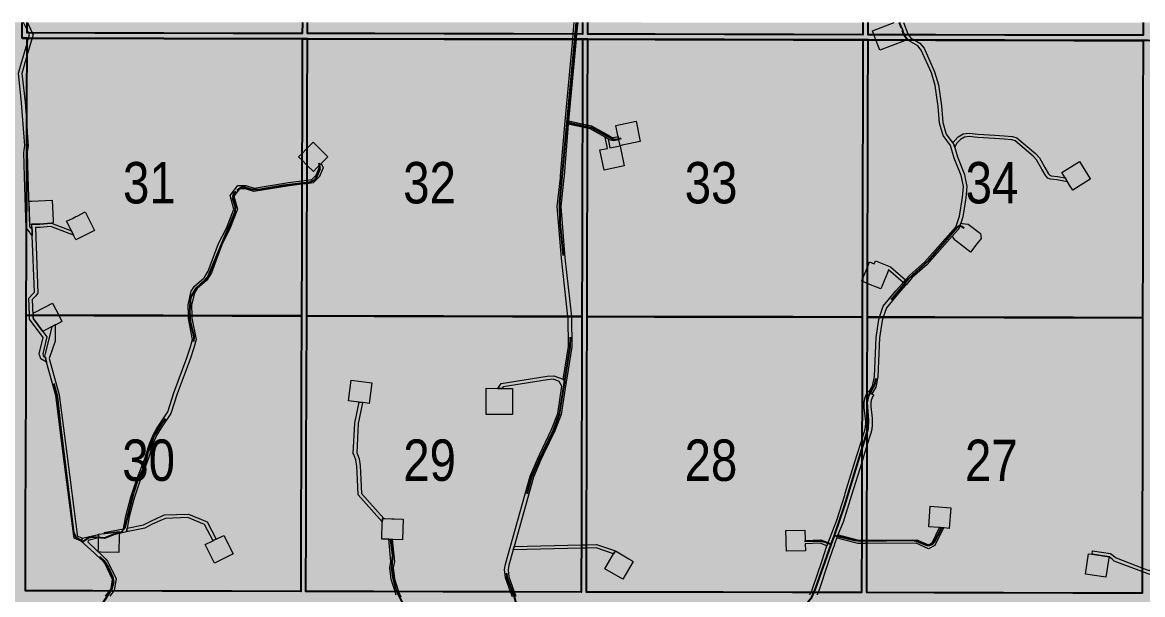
# Model space of a CAD drawing. Extents: x 351064 to 358960, y 6048061 to 6054858.
# Drawn here: x 352436 to 352652.5, y 6050973 to 6051083.7 of the extents above; entities that cross this region are included whole.
import ezdxf
from ezdxf.enums import TextEntityAlignment as Align

# ---------------------------------------------------------------- set-up
doc = ezdxf.new("R2010")
doc.units = 0
doc.header["$LTSCALE"] = 5
doc.linetypes.add('DASHED2', pattern=[9.525, 6.35, -3.175])
doc.layers.add('AS-ROUTEMAP', color=35, linetype='Continuous', lineweight=0)
doc.layers.add('RoadSeg', color=57, linetype='DASHED2')
doc.layers.add('Townships', color=57, linetype='Continuous')
doc.layers.add('ROUTE-MAP-BACKGROUND-H', color=7, linetype='Continuous', true_color=0xf0ebff)
doc.layers.add('Sections', color=7, linetype='Continuous', true_color=0xa75418)
doc.styles.add('120', font='ARIALN.TTF', dxfattribs={"height": 13})

msp = doc.modelspace()

# ---------------------------------------------------------------- hatches: boundary and pattern name
at = {"layer": 'ROUTE-MAP-BACKGROUND-H'}
h = msp.add_hatch(color=256, dxfattribs=at)
h.dxf.hatch_style = 1
h.paths.add_polyline_path([(352109.337, 6051083.716), (353736.796, 6051083.637), (353740.383, 6050432.833), (352105.91, 6050432.833)])

# ---------------------------------------------------------------- linework, layer by layer
at = {"layer": 'AS-ROUTEMAP', "flags": 128}
for points in [[(352437.848, 6051043.603), (352437.892, 6051042.475), (352437.506, 6051042.962), (352437.336, 6051043.175), (352436.757, 6051043.905), (352436.726, 6051043.945), (352436.408, 6051053.893), (352436.259, 6051058.556), (352436.316, 6051058.943), (352436.399, 6051059.5), (352436.456, 6051059.882), (352436.271, 6051062.342), (352435.831, 6051068.187), (352435.831, 6051068.215), (352435.202, 6051073.915), (352435.857, 6051076.166), (352436.874, 6051079.664), (352437.175, 6051080.702), (352437.346, 6051081.288), (352437.148, 6051081.707), (352436.882, 6051082.271), (352436.208, 6051083.7)], [(352436.945, 6051083.7), (352437.557, 6051082.401), (352437.885, 6051081.706), (352438.054, 6051081.347), (352437.866, 6051080.7), (352436.866, 6051077.252), (352435.879, 6051073.854), (352436.492, 6051068.276), (352436.822, 6051063.895), (352436.935, 6051062.392), (352437.126, 6051059.857), (352436.994, 6051059.069), (352436.902, 6051058.521), (352437.058, 6051053.891), (352437.385, 6051044.186), (352437.462, 6051044.09), (352437.848, 6051043.603)], [(352541.222, 6051014.875), (352541.029, 6051013.782), (352540.51, 6051014.678), (352540.568, 6051015.004), (352541.556, 6051021.013), (352541.465, 6051026.663), (352541.444, 6051026.851), (352540.176, 6051038.099), (352539.374, 6051048.097), (352539.979, 6051053.665), (352540.026, 6051054.097), (352540.893, 6051064.578), (352542.358, 6051080.472), (352542.456, 6051081.477), (352542.671, 6051083.695)], [(352543.325, 6051083.695), (352543.12, 6051081.476), (352543.028, 6051080.47), (352541.572, 6051064.684), (352541.556, 6051064.517), (352541.515, 6051064.015), (352540.69, 6051054.031), (352540.65, 6051053.664), (352540.043, 6051048.088), (352540.839, 6051038.163), (352542.115, 6051026.85), (352542.131, 6051026.706), (352542.223, 6051020.964), (352541.222, 6051014.875)], [(352600.929, 6051013.132), (352600.194, 6051011.88), (352600.008, 6051012.008), (352599.643, 6051012.257), (352600.3, 6051013.377), (352600.704, 6051015.236), (352601.025, 6051022.757), (352601.518, 6051026.229), (352601.683, 6051026.721), (352602.399, 6051028.853), (352604.857, 6051031.767), (352606.136, 6051033.234), (352606.273, 6051033.39), (352606.355, 6051033.485), (352606.711, 6051033.892), (352607.541, 6051034.843), (352610.437, 6051037.37), (352616.44, 6051044.176), (352616.472, 6051044.269), (352616.817, 6051045.294), (352617.141, 6051046.259), (352617.72, 6051049.843), (352617.89, 6051051.95), (352617.559, 6051053.497), (352617.432, 6051054.09), (352616.098, 6051057.476), (352615.409, 6051059.872), (352613.965, 6051061.812), (352613.249, 6051064.252), (352613.015, 6051067.472), (352612.425, 6051071.493), (352611.696, 6051073.947), (352609.738, 6051078.374), (352609.062, 6051079.161), (352607.295, 6051080.185), (352607.186, 6051080.331), (352606.564, 6051081.165), (352606.497, 6051081.338), (352606.17, 6051082.192), (352605.932, 6051082.814), (352605.596, 6051083.692)], [(352605.417, 6051083.692), (352605.776, 6051082.755), (352605.932, 6051082.814), (352606.17, 6051082.192), (352606.015, 6051082.132), (352606.319, 6051081.339), (352606.416, 6051081.085), (352606.861, 6051080.489), (352606.962, 6051080.354), (352606.904, 6051080.332), (352606.473, 6051080.167), (352601.751, 6051078.358), (352600.99, 6051080.345), (352600.604, 6051081.352), (352600.321, 6051082.092), (352604.496, 6051083.692)], [(352606.3, 6051083.692), (352607.137, 6051081.51), (352607.265, 6051081.337), (352607.746, 6051080.694), (352608.376, 6051080.329), (352609.494, 6051079.681), (352610.307, 6051078.734), (352612.322, 6051074.178), (352613.078, 6051071.637), (352613.678, 6051067.544), (352613.909, 6051064.372), (352614.512, 6051062.316), (352614.571, 6051062.115), (352615.872, 6051060.366), (352616.016, 6051060.172), (352616.156, 6051059.685), (352616.21, 6051059.497), (352616.73, 6051057.691), (352618.072, 6051054.283), (352618.241, 6051053.496), (352618.562, 6051051.994), (352618.382, 6051049.763), (352617.79, 6051046.098), (352617.373, 6051044.859), (352617.345, 6051044.775), (352617.152, 6051044.2), (352617.029, 6051043.836), (352616.907, 6051043.697), (352615.71, 6051042.34), (352610.908, 6051036.897), (352608.013, 6051034.37), (352606.857, 6051033.046), (352606.638, 6051032.795), (352605.363, 6051031.333), (352602.99, 6051028.521), (352602.385, 6051026.719), (352602.169, 6051026.075), (352601.689, 6051022.695), (352601.368, 6051015.151), (352600.929, 6051013.132)], [(352530.744, 6050972.582), (352530.364, 6050973.588), (352529.34, 6050976.306), (352529.19, 6050977.859), (352529.373, 6050978.892), (352534.137, 6050995.968), (352535.524, 6050999.236), (352535.92, 6051000.052), (352538.293, 6051004.943), (352539.454, 6051008.064), (352540.286, 6051013.352), (352539.767, 6051014.249), (352538.635, 6051014.682), (352537.492, 6051014.605), (352528.916, 6051013.252), (352528.708, 6051012.929), (352527.917, 6051012.931), (352528.517, 6051013.863), (352537.418, 6051015.268), (352538.736, 6051015.356), (352540.51, 6051014.678), (352540.51, 6051014.678), (352541.029, 6051013.782), (352540.102, 6051007.895), (352538.907, 6051004.68), (352536.66, 6051000.05), (352536.131, 6050998.96), (352534.767, 6050995.747), (352531.029, 6050982.347), (352530.841, 6050981.676), (352530.023, 6050978.744), (352529.862, 6050977.832), (352529.994, 6050976.459), (352531.077, 6050973.587), (352531.391, 6050972.755)], [(352588.169, 6050972.994), (352588.201, 6050973.049), (352588.233, 6050973.104), (352588.264, 6050973.159), (352588.294, 6050973.215), (352588.324, 6050973.271), (352588.354, 6050973.327), (352588.383, 6050973.383), (352588.412, 6050973.44), (352588.423, 6050973.463), (352588.44, 6050973.497), (352588.467, 6050973.554), (352588.494, 6050973.611), (352588.521, 6050973.669), (352588.547, 6050973.727), (352588.573, 6050973.785), (352588.598, 6050973.843), (352588.623, 6050973.901), (352588.647, 6050973.96), (352588.67, 6050974.019), (352588.693, 6050974.078), (352588.716, 6050974.137), (352588.738, 6050974.197), (352588.76, 6050974.256), (352588.781, 6050974.316), (352588.801, 6050974.376), (352590.512, 6050979.445), (352591.509, 6050982.487), (352591.678, 6050982.957), (352591.735, 6050983.114), (352591.794, 6050983.269), (352593.432, 6050987.463), (352594.935, 6050992.286), (352595.042, 6050992.629), (352597.316, 6050999.92), (352598.243, 6051002.891), (352598.723, 6051004.431), (352598.739, 6051004.483), (352598.754, 6051004.536), (352598.77, 6051004.588), (352598.784, 6051004.641), (352598.799, 6051004.694), (352598.812, 6051004.747), (352598.826, 6051004.8), (352598.839, 6051004.853), (352598.851, 6051004.907), (352598.863, 6051004.96), (352598.875, 6051005.014), (352598.886, 6051005.068), (352598.896, 6051005.121), (352598.907, 6051005.175), (352598.916, 6051005.229), (352598.925, 6051005.283), (352598.934, 6051005.337), (352598.942, 6051005.391), (352598.95, 6051005.446), (352598.958, 6051005.5), (352598.964, 6051005.554), (352598.971, 6051005.609), (352598.977, 6051005.663), (352598.982, 6051005.718), (352598.987, 6051005.772), (352598.992, 6051005.827), (352598.996, 6051005.882), (352598.999, 6051005.936), (352599.003, 6051005.991), (352599.005, 6051006.046), (352599.007, 6051006.101), (352599.009, 6051006.155), (352599.01, 6051006.21), (352599.011, 6051006.265), (352599.011, 6051006.32), (352599.011, 6051006.374), (352599.011, 6051006.429), (352599.009, 6051006.484), (352599.008, 6051006.539), (352599.006, 6051006.594), (352599.003, 6051006.648), (352599, 6051006.703), (352598.997, 6051006.758), (352598.993, 6051006.812), (352598.988, 6051006.867), (352598.983, 6051006.922), (352598.978, 6051006.976), (352598.972, 6051007.031), (352598.724, 6051009.257), (352598.72, 6051009.297), (352598.716, 6051009.337), (352598.712, 6051009.377), (352598.709, 6051009.417), (352598.706, 6051009.457), (352598.703, 6051009.497), (352598.701, 6051009.537), (352598.699, 6051009.577), (352598.698, 6051009.617), (352598.697, 6051009.658), (352598.696, 6051009.698), (352598.695, 6051009.738), (352598.695, 6051009.778), (352598.696, 6051009.818), (352598.696, 6051009.858), (352598.697, 6051009.898), (352598.698, 6051009.938), (352598.7, 6051009.979), (352598.702, 6051010.019), (352598.704, 6051010.059), (352598.707, 6051010.099), (352598.71, 6051010.139), (352598.713, 6051010.179), (352598.717, 6051010.219), (352598.721, 6051010.259), (352598.726, 6051010.299), (352598.73, 6051010.338), (352598.735, 6051010.378), (352598.741, 6051010.418), (352598.747, 6051010.458), (352598.753, 6051010.497), (352598.759, 6051010.537), (352598.766, 6051010.577), (352598.773, 6051010.616), (352598.781, 6051010.655), (352598.788, 6051010.695), (352598.797, 6051010.734), (352598.805, 6051010.773), (352598.814, 6051010.812), (352598.823, 6051010.852), (352598.833, 6051010.891), (352598.843, 6051010.929), (352598.853, 6051010.968), (352598.863, 6051011.007), (352598.874, 6051011.046), (352598.885, 6051011.084), (352598.897, 6051011.123), (352598.909, 6051011.161), (352598.921, 6051011.199), (352598.934, 6051011.237), (352598.946, 6051011.275), (352598.96, 6051011.313), (352598.973, 6051011.351), (352598.987, 6051011.389), (352599.001, 6051011.426), (352599.016, 6051011.464), (352599.03, 6051011.501), (352599.046, 6051011.538), (352599.061, 6051011.575), (352599.077, 6051011.612), (352599.093, 6051011.649), (352599.109, 6051011.685), (352599.126, 6051011.722), (352599.143, 6051011.758), (352599.161, 6051011.794), (352599.178, 6051011.83), (352599.196, 6051011.866), (352599.215, 6051011.902), (352599.233, 6051011.938), (352599.252, 6051011.973), (352599.268, 6051012.002), (352599.291, 6051012.043), (352599.475, 6051012.371), (352599.643, 6051012.257), (352600.008, 6051012.008), (352600.194, 6051011.88), (352600.271, 6051011.828), (352600.536, 6051011.646), (352600.52, 6051011.622), (352600.504, 6051011.598), (352600.489, 6051011.573), (352600.473, 6051011.548), (352600.458, 6051011.523), (352600.443, 6051011.499), (352600.428, 6051011.473), (352600.413, 6051011.448), (352600.399, 6051011.423), (352600.385, 6051011.397), (352600.371, 6051011.372), (352600.357, 6051011.346), (352600.343, 6051011.32), (352600.33, 6051011.294), (352600.317, 6051011.268), (352600.304, 6051011.242), (352600.291, 6051011.216), (352600.281, 6051011.184), (352600.267, 6051011.163), (352600.255, 6051011.136), (352600.243, 6051011.11), (352600.232, 6051011.083), (352600.22, 6051011.056), (352600.209, 6051011.029), (352600.198, 6051011.002), (352600.188, 6051010.974), (352600.178, 6051010.947), (352600.167, 6051010.92), (352600.158, 6051010.892), (352600.148, 6051010.865), (352600.139, 6051010.837), (352600.13, 6051010.809), (352600.121, 6051010.782), (352600.112, 6051010.754), (352600.104, 6051010.726), (352600.095, 6051010.698), (352600.088, 6051010.67), (352600.08, 6051010.642), (352600.072, 6051010.613), (352600.065, 6051010.585), (352600.058, 6051010.557), (352600.052, 6051010.528), (352600.045, 6051010.5), (352600.039, 6051010.471), (352600.033, 6051010.443), (352600.027, 6051010.414), (352600.022, 6051010.386), (352600.017, 6051010.357), (352600.012, 6051010.328), (352600.007, 6051010.299), (352600.003, 6051010.271), (352599.998, 6051010.242), (352599.994, 6051010.213), (352599.991, 6051010.184), (352599.987, 6051010.155), (352599.984, 6051010.126), (352599.981, 6051010.097), (352599.978, 6051010.068), (352599.976, 6051010.039), (352599.974, 6051010.01), (352599.972, 6051009.981), (352599.97, 6051009.951), (352599.969, 6051009.922), (352599.967, 6051009.893), (352599.967, 6051009.864), (352599.966, 6051009.835), (352599.965, 6051009.806), (352599.965, 6051009.776), (352599.965, 6051009.747), (352599.967, 6051009.718), (352599.964, 6051009.69), (352599.967, 6051009.66), (352599.968, 6051009.631), (352599.969, 6051009.602), (352599.971, 6051009.572), (352599.973, 6051009.543), (352599.975, 6051009.514), (352599.977, 6051009.485), (352599.98, 6051009.456), (352599.983, 6051009.427), (352599.986, 6051009.398), (352600.17, 6051007.747), (352600.234, 6051007.171), (352600.241, 6051007.106), (352600.248, 6051007.041), (352600.253, 6051006.975), (352600.259, 6051006.91), (352600.264, 6051006.844), (352600.268, 6051006.778), (352600.271, 6051006.713), (352600.274, 6051006.647), (352600.277, 6051006.581), (352600.279, 6051006.516), (352600.28, 6051006.45), (352600.281, 6051006.384), (352600.281, 6051006.319), (352600.281, 6051006.253), (352600.28, 6051006.187), (352600.278, 6051006.121), (352600.276, 6051006.056), (352600.274, 6051005.99), (352600.271, 6051005.924), (352600.267, 6051005.859), (352600.263, 6051005.793), (352600.258, 6051005.728), (352600.252, 6051005.662), (352600.246, 6051005.597), (352600.24, 6051005.531), (352600.233, 6051005.466), (352600.225, 6051005.4), (352600.217, 6051005.335), (352600.208, 6051005.27), (352600.198, 6051005.205), (352600.189, 6051005.14), (352600.178, 6051005.075), (352600.167, 6051005.01), (352600.155, 6051004.946), (352600.143, 6051004.881), (352600.131, 6051004.817), (352600.117, 6051004.752), (352600.103, 6051004.688), (352600.089, 6051004.624), (352600.074, 6051004.56), (352600.059, 6051004.496), (352600.043, 6051004.432), (352600.026, 6051004.369), (352600.009, 6051004.305), (352599.991, 6051004.242), (352599.973, 6051004.179), (352599.954, 6051004.116), (352599.935, 6051004.053), (352599.246, 6051001.843), (352598.645, 6050999.917), (352598.233, 6050998.596), (352596.255, 6050992.251), (352594.635, 6050987.056), (352593.627, 6050984.619), (352593.457, 6050984.147), (352593.4, 6050983.99), (352592.986, 6050982.84), (352592.873, 6050982.526), (352592.816, 6050982.369), (352592.666, 6050981.916), (352591.71, 6050979.024), (352590.004, 6050973.97), (352589.98, 6050973.9), (352589.956, 6050973.83), (352589.93, 6050973.76), (352589.905, 6050973.69), (352589.878, 6050973.62), (352589.851, 6050973.551), (352589.823, 6050973.482), (352589.814, 6050973.46), (352589.795, 6050973.413), (352589.766, 6050973.345), (352589.737, 6050973.276), (352589.707, 6050973.208), (352589.676, 6050973.141), (352589.645, 6050973.073), (352589.613, 6050973.006)], [(352452.051, 6050972.754), (352452.798, 6050973.758), (352453.114, 6050974.182), (352453.427, 6050975.967), (352451.906, 6050979.098), (352451.596, 6050979.474), (352450.31, 6050980.686), (352449.933, 6050981.042), (352449.825, 6050981.144), (352447.325, 6050983.347), (352447.605, 6050983.952), (352448.941, 6050984.267), (352450.718, 6050984.686), (352450.715, 6050984.546), (352450.703, 6050983.998), (352448.681, 6050983.521), (352448.599, 6050983.216), (352450.293, 6050981.619), (352450.647, 6050981.285), (352450.661, 6050981.281), (352452.129, 6050979.887), (352452.46, 6050979.483), (352454.121, 6050976.065), (352453.744, 6050973.912), (352453.628, 6050973.756), (352452.881, 6050972.752)], [(352508.235, 6050972.922), (352508.012, 6050973.637), (352507.29, 6050975.951), (352506.995, 6050978.216), (352507.218, 6050979.469), (352506.799, 6050983.732), (352507.135, 6050983.722), (352507.304, 6050983.717), (352507.47, 6050983.713), (352507.891, 6050979.443), (352507.669, 6050978.2), (352507.944, 6050976.094), (352508.71, 6050973.635), (352508.853, 6050973.18), (352509.145, 6050972.629)]]:
    msp.add_lwpolyline(points, dxfattribs=at)
for points in [[(352549.891, 6051061.539), (352550.316, 6051061.462), (352551.132, 6051061.667), (352551.166, 6051061.504), (352551.27, 6051061.014), (352550.339, 6051060.781), (352549.662, 6051060.903), (352549.195, 6051061.166), (352548.615, 6051061.491), (352545.737, 6051063.109), (352545.374, 6051063.187), (352545.194, 6051063.225), (352544.723, 6051063.326), (352544.189, 6051063.441), (352541.515, 6051064.015), (352541.556, 6051064.517), (352541.572, 6051064.684), (352544.19, 6051064.122), (352544.849, 6051063.981), (352545.195, 6051063.907), (352545.501, 6051063.841), (352545.975, 6051063.739), (352548.871, 6051062.112), (352549.257, 6051061.895), (352549.891, 6051061.539)], [(352551.919, 6051059.946), (352551.513, 6051059.86), (352551.453, 6051060.146), (352551.27, 6051061.014), (352551.166, 6051061.504), (352551.132, 6051061.667), (352551.098, 6051061.831), (352550.689, 6051063.773), (352554.602, 6051064.597), (352555.426, 6051060.684), (352551.919, 6051059.946)], [(352549.195, 6051061.166), (352549.556, 6051059.447), (352551.228, 6051059.8), (352551.513, 6051059.86), (352551.599, 6051059.451), (352552.337, 6051055.947), (352548.423, 6051055.123), (352547.6, 6051059.035), (352549.067, 6051059.344), (352548.615, 6051061.491), (352549.195, 6051061.166)], [(352627.369, 6051061.637), (352628.215, 6051061.376), (352631.809, 6051058.324), (352632.576, 6051057.549), (352633.605, 6051055.64), (352634.358, 6051054.446), (352634.613, 6051054.167), (352634.881, 6051054.047), (352636.077, 6051053.91), (352637.553, 6051053.641), (352637.669, 6051053.454), (352637.909, 6051053.068), (352637.942, 6051053.016), (352638.028, 6051052.877), (352635.979, 6051053.25), (352634.703, 6051053.397), (352634.56, 6051053.461), (352634.215, 6051053.615), (352633.826, 6051054.04), (352633.03, 6051055.304), (352632.035, 6051057.148), (352631.355, 6051057.834), (352627.888, 6051060.78), (352627.242, 6051060.978), (352625.796, 6051061.097), (352623.929, 6051061.25), (352620.7, 6051061.46), (352618.993, 6051061.639), (352618.086, 6051061.532), (352617.294, 6051061.052), (352616.614, 6051060.329), (352616.562, 6051060.274), (352616.361, 6051059.831), (352616.327, 6051059.755), (352616.21, 6051059.497), (352616.156, 6051059.685), (352616.016, 6051060.172), (352615.872, 6051060.366), (352615.906, 6051060.442), (352615.999, 6051060.647), (352616.159, 6051060.818), (352616.21, 6051060.872), (352616.871, 6051061.575), (352617.864, 6051062.177), (352618.989, 6051062.31), (352620.756, 6051062.124), (352623.978, 6051061.915), (352625.798, 6051061.766), (352627.369, 6051061.637)], [(352492.848, 6051055.514), (352492.229, 6051054.887), (352490.987, 6051056.113), (352489.984, 6051057.102), (352489.383, 6051057.696), (352489.988, 6051058.309), (352490.996, 6051059.331), (352492.191, 6051060.542), (352495.038, 6051057.734), (352493.73, 6051056.408), (352493.226, 6051055.897), (352493.1, 6051055.769), (352492.848, 6051055.514)], [(352487.545, 6051052.089), (352480.737, 6051050.975), (352479.097, 6051051.491), (352477.951, 6051051.502), (352476.884, 6051050.081), (352477.585, 6051047.581), (352476.035, 6051043.628), (352474.522, 6051040.684), (352472.521, 6051035.29), (352471.664, 6051033.839), (352469.771, 6051032.227), (352469.258, 6051031.431), (352468.667, 6051028.995), (352468.733, 6051027.01), (352468.749, 6051026.516), (352469.556, 6051022.361), (352469.101, 6051020.765), (352468.429, 6051018.588), (352465.868, 6051011.865), (352464.705, 6051008.074), (352463.068, 6051005.663), (352462.469, 6051004.78), (352461.933, 6051003.781), (352461.16, 6051001.995), (352460.618, 6051000.217), (352460.323, 6050999.248), (352458.726, 6050995.154), (352457.605, 6050991.701), (352456.625, 6050988.078), (352456.21, 6050985.903), (352456.076, 6050985.195), (352454.721, 6050984.857), (352454.728, 6050985.2), (352451.908, 6050984.863), (352451.797, 6050985.049), (352455.501, 6050985.739), (352455.975, 6050988.227), (352456.966, 6050991.891), (352458.098, 6050995.378), (352459.693, 6050999.467), (352459.922, 6051000.218), (352460.533, 6051002.225), (352461.333, 6051004.071), (352461.898, 6051005.125), (352463.072, 6051006.855), (352464.097, 6051008.366), (352465.237, 6051012.082), (352467.798, 6051018.805), (352468.462, 6051020.955), (352468.871, 6051022.391), (352468.085, 6051026.441), (352468.066, 6051027.012), (352467.998, 6051029.064), (352468.637, 6051031.697), (352469.264, 6051032.671), (352471.147, 6051034.274), (352471.917, 6051035.578), (352473.911, 6051040.953), (352475.427, 6051043.903), (352476.883, 6051047.616), (352476.153, 6051050.218), (352477.62, 6051052.171), (352478.751, 6051052.161), (352479.203, 6051052.157), (352480.786, 6051051.658), (352487.45, 6051052.749), (352489.973, 6051053.065), (352490.978, 6051053.191), (352491.902, 6051053.307), (352492.375, 6051053.769), (352492.75, 6051054.136), (352493.275, 6051055.366), (352493.365, 6051055.577), (352493.226, 6051055.897), (352493.73, 6051056.408), (352494.091, 6051055.58), (352493.318, 6051053.767), (352493.311, 6051053.752), (352492.208, 6051052.674), (352490.977, 6051052.519), (352489.971, 6051052.393), (352487.545, 6051052.089)], [(352642.408, 6051053.404), (352639.011, 6051051.294), (352638.296, 6051052.444), (352638.265, 6051052.495), (352638.028, 6051052.877), (352637.942, 6051053.016), (352637.909, 6051053.068), (352637.669, 6051053.454), (352637.553, 6051053.641), (352636.901, 6051054.692), (352640.298, 6051056.802), (352642.383, 6051053.444), (352642.408, 6051053.404)], [(352441.608, 6051044.896), (352439.366, 6051044.716), (352437.94, 6051044.661), (352437.807, 6051044.655), (352437.44, 6051044.641), (352437.421, 6051045.141), (352437.266, 6051049.137), (352437.766, 6051049.156), (352441.759, 6051049.313), (352441.912, 6051045.422), (352441.932, 6051044.922), (352441.608, 6051044.896)], [(352446.312, 6051041.669), (352445.881, 6051042.535), (352445.441, 6051043.419), (352444.531, 6051045.249), (352445.65, 6051045.806), (352446.321, 6051046.14), (352446.543, 6051046.256), (352448.093, 6051047.066), (352449.892, 6051043.451), (352446.312, 6051041.669)], [(352441.608, 6051044.896), (352445.441, 6051043.419), (352445.881, 6051042.535), (352441.51, 6051044.22), (352439.406, 6051044.051), (352438.499, 6051044.015), (352438.996, 6051031.311), (352438.484, 6051030.762), (352438.004, 6051030.247), (352437.875, 6051030.109), (352437.995, 6051027.078), (352438.016, 6051026.553), (352438.156, 6051026.361), (352439.936, 6051023.947), (352440.722, 6051022.882), (352439.932, 6051019.636), (352440.09, 6051019.066), (352440.418, 6051018.881), (352440.67, 6051017.973), (352440.342, 6051018.158), (352439.522, 6051018.622), (352439.243, 6051019.625), (352440.001, 6051022.737), (352437.358, 6051026.32), (352437.328, 6051027.079), (352437.198, 6051030.36), (352437.967, 6051031.185), (352438.319, 6051031.563), (352437.892, 6051042.475), (352437.848, 6051043.603), (352437.807, 6051044.655), (352437.94, 6051044.661), (352439.366, 6051044.716), (352441.608, 6051044.896)], [(352620.489, 6051040.884), (352619.278, 6051039.293), (352616.362, 6051041.514), (352616.319, 6051041.568), (352616.067, 6051041.888), (352615.815, 6051042.207), (352615.71, 6051042.34), (352616.907, 6051043.697), (352617.029, 6051043.836), (352617.152, 6051044.2), (352617.345, 6051044.775), (352617.373, 6051044.859), (352617.436, 6051044.852), (352617.646, 6051044.826), (352618.783, 6051044.696), (352621.17, 6051042.879), (352621.297, 6051041.945), (352620.489, 6051040.884)], [(352600.918, 6051037.625), (352603.793, 6051036.441), (352606.711, 6051033.892), (352606.355, 6051033.485), (352606.273, 6051033.39), (352603.438, 6051035.867), (352603.206, 6051035.304), (352601.915, 6051032.169), (352599.314, 6051033.24), (352598.309, 6051033.654), (352598.218, 6051033.691), (352598.31, 6051033.915), (352599.32, 6051036.37), (352599.74, 6051037.389), (352600.664, 6051037.009), (352600.918, 6051037.625)], [(352440.385, 6051024.18), (352439.936, 6051023.947), (352438.156, 6051026.361), (352438.128, 6051027.078), (352438.112, 6051027.506), (352438.602, 6051027.76), (352441.785, 6051029.408), (352442.997, 6051027.067), (352443.624, 6051025.856), (352442.44, 6051025.244), (352442.334, 6051025.189), (352441.721, 6051024.871), (352440.385, 6051024.18)], [(352447.605, 6050983.952), (352447.325, 6050983.347), (352445.958, 6050983.943), (352445.912, 6050984.306), (352443.887, 6051000.253), (352442.453, 6051011.547), (352440.67, 6051017.973), (352440.418, 6051018.881), (352440.335, 6051019.179), (352440.448, 6051019.644), (352441.263, 6051022.989), (352441.721, 6051024.871), (352442.334, 6051025.189), (352442.291, 6051022.047), (352441.164, 6051018.685), (352443.108, 6051011.678), (352444.559, 6051000.252), (352446.538, 6050984.668), (352446.572, 6050984.403), (352447.428, 6050984.029), (352447.605, 6050983.952)], [(352503.531, 6051013.966), (352503.011, 6051010.001), (352502.218, 6051010.096), (352501.725, 6051010.169), (352501.713, 6051010.171), (352501.063, 6051010.256), (352499.046, 6051010.521), (352499.566, 6051014.486), (352503.531, 6051013.966)], [(352530.74, 6051012.924), (352530.727, 6051007.845), (352528.025, 6051007.852), (352527.522, 6051007.854), (352525.648, 6051007.859), (352525.661, 6051012.937), (352527.917, 6051012.931), (352528.708, 6051012.929), (352530.74, 6051012.924)], [(352501.515, 6050992.603), (352505.872, 6050987.76), (352505.58, 6050987.769), (352505.573, 6050987.53), (352505.56, 6050987.11), (352500.86, 6050992.335), (352500.734, 6050995.32), (352500.626, 6050997.892), (352500.416, 6050999.125), (352500.029, 6051000.13), (352499.947, 6051000.344), (352500.245, 6051006.21), (352501.063, 6051010.256), (352501.713, 6051010.171), (352501.725, 6051010.169), (352501.716, 6051010.125), (352500.909, 6051006.126), (352500.62, 6051000.451), (352500.744, 6051000.129), (352501.062, 6050999.303), (352501.29, 6050997.962), (352501.4, 6050995.348), (352501.515, 6050992.603)], [(352615.465, 6050989.83), (352615.164, 6050985.842), (352614.15, 6050985.919), (352614.009, 6050985.93), (352613.793, 6050985.946), (352613.293, 6050985.984), (352613.233, 6050985.988), (352611.176, 6050986.143), (352611.477, 6050990.131), (352615.465, 6050989.83)], [(352468.068, 6050988.623), (352471.689, 6050987.119), (352473.424, 6050983.747), (352473.125, 6050983.597), (352472.997, 6050983.533), (352472.828, 6050983.448), (352471.208, 6050986.597), (352467.948, 6050987.951), (352463.615, 6050987.775), (352463.013, 6050987.51), (352461.095, 6050986.666), (352459.634, 6050985.917), (352456.076, 6050985.195), (352456.21, 6050985.903), (352459.412, 6050986.552), (352460.808, 6050987.268), (352463.015, 6050988.239), (352463.462, 6050988.436), (352468.068, 6050988.623)], [(352509.577, 6050987.651), (352509.46, 6050983.654), (352507.638, 6050983.71), (352507.47, 6050983.713), (352507.304, 6050983.717), (352507.135, 6050983.722), (352506.799, 6050983.732), (352505.462, 6050983.771), (352505.56, 6050987.11), (352505.573, 6050987.53), (352505.58, 6050987.769), (352505.872, 6050987.76), (352506.042, 6050987.755), (352507.376, 6050987.716), (352507.876, 6050987.701), (352509.577, 6050987.651)], [(352614.009, 6050985.93), (352612.342, 6050982.549), (352611.137, 6050981.904), (352608.774, 6050982.963), (352599.205, 6050982.919), (352598.2, 6050982.915), (352597.491, 6050982.912), (352594.206, 6050983.777), (352593.885, 6050983.862), (352593.562, 6050983.947), (352593.4, 6050983.99), (352593.457, 6050984.147), (352593.627, 6050984.619), (352593.788, 6050984.576), (352594.109, 6050984.491), (352594.433, 6050984.406), (352597.576, 6050983.578), (352598.201, 6050983.581), (352599.207, 6050983.586), (352608.915, 6050983.63), (352611.111, 6050982.646), (352611.838, 6050983.035), (352613.293, 6050985.984), (352613.793, 6050985.946), (352614.009, 6050985.93)], [(352454.714, 6050984.511), (352454.645, 6050981.201), (352451.12, 6050981.275), (352450.661, 6050981.281), (352450.647, 6050981.285), (352450.662, 6050981.998), (352450.703, 6050983.998), (352450.715, 6050984.546), (352450.718, 6050984.686), (352450.718, 6050984.721), (352451.908, 6050984.863), (352454.728, 6050985.2), (352454.721, 6050984.857), (352454.714, 6050984.511)], [(352476.706, 6050980.92), (352473.132, 6050979.126), (352471.338, 6050982.7), (352472.694, 6050983.381), (352472.828, 6050983.448), (352472.997, 6050983.533), (352473.125, 6050983.597), (352473.424, 6050983.747), (352474.912, 6050984.494), (352476.706, 6050980.92)], [(352587.306, 6050983.697), (352587.31, 6050983.531), (352590.313, 6050983.626), (352591.735, 6050983.114), (352591.678, 6050982.957), (352591.509, 6050982.487), (352590.207, 6050982.956), (352587.329, 6050982.864), (352587.365, 6050981.524), (352583.701, 6050981.424), (352583.655, 6050983.074), (352583.642, 6050983.573), (352583.592, 6050985.422), (352587.256, 6050985.522), (352587.306, 6050983.697)], [(352663.746, 6050983.408), (352653.904, 6050976.951), (352653.407, 6050977.138), (352652.402, 6050977.517), (352647.053, 6050979.532), (352646.634, 6050979.868), (352646.053, 6050980.334), (352642.759, 6050980.84), (352642.86, 6050981.499), (352646.331, 6050980.965), (352647.387, 6050980.118), (352652.404, 6050978.228), (352653.409, 6050977.85), (352653.822, 6050977.694), (352663.42, 6050983.992), (352664.435, 6050984.468), (352666.814, 6050984.592), (352666.861, 6050984.443), (352667.009, 6050983.964), (352667.018, 6050983.935), (352666.842, 6050983.926), (352666.647, 6050983.916), (352664.6, 6050983.809), (352663.746, 6050983.408)], [(352546.974, 6050982.722), (352550.618, 6050981.496), (352550.273, 6050980.909), (352546.873, 6050982.053), (352544.99, 6050982.008), (352543.984, 6050981.985), (352530.841, 6050981.676), (352531.029, 6050982.347), (352543.986, 6050982.652), (352544.991, 6050982.675), (352546.974, 6050982.722)], [(352554.065, 6050979.468), (352552.038, 6050976.021), (352548.591, 6050978.049), (352550.273, 6050980.909), (352550.618, 6050981.496), (352553.203, 6050979.976), (352553.654, 6050979.711), (352554.065, 6050979.468)], [(352645.954, 6050979.691), (352645.445, 6050976.381), (352641.493, 6050976.989), (352642.1, 6050980.941), (352642.759, 6050980.84), (352646.053, 6050980.334), (352646.017, 6050980.1), (352645.954, 6050979.691)]]:
    msp.add_lwpolyline(points, close=True, dxfattribs=at)
at = {"layer": 'RoadSeg', "flags": 128}
for points in [[(352541.284, 6051064.332), (352543.079, 6051083.695)], [(352513.734, 6050957.277), (352515.159, 6050957.584), (352520.267, 6050957.395), (352521.794, 6050957.605), (352522.709, 6050958.297), (352524.841, 6050960.725), (352528.667, 6050964.569), (352531.018, 6050967.503), (352531.515, 6050968.818), (352531.594, 6050970.721), (352531.107, 6050972.608), (352529.701, 6050976.336), (352529.56, 6050977.799), (352529.732, 6050978.771), (352534.486, 6050995.812), (352535.861, 6050999.053), (352538.634, 6051004.766), (352539.812, 6051007.934), (352541.847, 6051020.864), (352541.943, 6051023.368), (352541.805, 6051025.865), (352539.963, 6051045.02), (352539.853, 6051048.919), (352541.284, 6051064.332)], [(352551.743, 6051061.226), (352550.748, 6051061.031), (352550.079, 6051061.113), (352546.014, 6051063.332), (352541.284, 6051064.332)], [(352477.854, 6051051.533), (352478.608, 6051051.988), (352480.224, 6051051.433), (352481.692, 6051051.408), (352486.437, 6051052.242), (352491.423, 6051052.817), (352492.379, 6051053.211), (352492.865, 6051053.725), (352493.518, 6051055.378), (352493.32, 6051056.472)], [(352447.674, 6050983.219), (352448.917, 6050984.054), (352449.513, 6050984.204), (352451.853, 6050984.004), (352452.25, 6050984.115), (352453.666, 6050984.755), (352455.056, 6050985.128), (352455.801, 6050985.916), (352457.54, 6050992.802), (352458.306, 6050995.191), (352459.313, 6050997.32), (352460.054, 6050999.409), (352460.316, 6051000.75), (352460.574, 6051001.091), (352461.466, 6051003.717), (352462.995, 6051006.261), (352463.8, 6051007.284), (352464.963, 6051009.785), (352465.529, 6051012.169), (352467, 6051015.578), (352469.063, 6051021.606), (352469.193, 6051022.91), (352468.478, 6051025.791), (352468.32, 6051027.854), (352468.543, 6051030.561), (352469.625, 6051032.392), (352471.218, 6051033.838), (352471.927, 6051034.725), (352477.115, 6051047.01), (352477.153, 6051048.012), (352476.636, 6051049.798), (352476.943, 6051050.74), (352477.496, 6051051.223)], [(352477.496, 6051051.223), (352477.854, 6051051.533)], [(352592.963, 6050984.495), (352594.871, 6050990.118), (352599.449, 6051005.087), (352599.536, 6051006.756), (352599.271, 6051010.217), (352599.57, 6051011.426), (352600.741, 6051013.66), (352601.036, 6051015.002), (352601.205, 6051017.308), (352601.252, 6051019.176), (352601.543, 6051024.22), (352602.211, 6051027.707), (352602.909, 6051028.961), (352607.299, 6051034.087), (352611.101, 6051037.596), (352616.687, 6051044.089), (352617.08, 6051044.335), (352617.481, 6051044.312), (352618.057, 6051043.995)], [(352447.674, 6050983.219), (352446.451, 6050984.018), (352445.956, 6050985.004), (352443.331, 6051005.905), (352442.776, 6051011.358), (352440.887, 6051018.007), (352440.72, 6051019.203), (352440.859, 6051020.174), (352441.324, 6051021.421)], [(352592.963, 6050984.495), (352596.79, 6050983.569), (352598.062, 6050983.405), (352607.961, 6050983.585), (352608.765, 6050983.441), (352610.824, 6050982.566), (352611.357, 6050982.581), (352611.916, 6050982.864), (352612.335, 6050983.375), (352613.507, 6050985.576), (352613.657, 6050986.148)], [(352513.734, 6050957.277), (352514.099, 6050962.056), (352514.081, 6050963.856), (352512.839, 6050966.522), (352510.17, 6050970.081), (352508.261, 6050973.929), (352507.626, 6050976.311), (352507.41, 6050978.073), (352507.57, 6050980.678), (352507.221, 6050983.57)], [(352592.313, 6050982.709), (352592.963, 6050984.495)], [(352450.01, 6050951.339), (352451.056, 6050954.436), (352452.247, 6050957.104), (352452.661, 6050958.983), (352452.68, 6050961.852), (352452.526, 6050962.581), (352451.963, 6050963.632), (352450.718, 6050965.198), (352450.396, 6050965.989), (352450.24, 6050966.785), (352450.39, 6050968.523), (352451.126, 6050970.812), (352453.301, 6050974.074), (352453.628, 6050975.484), (352453.47, 6050976.38), (352452.615, 6050978.29), (352451.812, 6050979.568), (352447.674, 6050983.219)], [(352585.935, 6050924.072), (352580.544, 6050931.922), (352575.372, 6050939.112), (352572.881, 6050942.31), (352572.408, 6050943.697), (352572.563, 6050945.302), (352574.681, 6050955.299), (352575.603, 6050958.06), (352576.596, 6050959.522), (352587.18, 6050970.826), (352588.566, 6050972.532), (352589.321, 6050974.121), (352592.313, 6050982.709)], [(352592.313, 6050982.709), (352591.166, 6050983.177), (352590.027, 6050983.345), (352587.194, 6050983.298)]]:
    msp.add_lwpolyline(points, dxfattribs=at)
at = {"layer": 'Sections', "flags": 128}
for points in [[(352490.097, 6051083.697), (352490.09, 6051081.568), (352476.713, 6051081.597), (352463.336, 6051081.626), (352449.958, 6051081.656), (352436.916, 6051081.684), (352436.922, 6051083.7)], [(352544.275, 6051083.695), (352544.27, 6051081.45), (352530.893, 6051081.479), (352517.516, 6051081.508), (352504.138, 6051081.537), (352491.096, 6051081.566), (352491.102, 6051083.697)], [(352598.453, 6051083.692), (352598.448, 6051081.333), (352585.071, 6051081.362), (352571.694, 6051081.391), (352558.317, 6051081.419), (352545.275, 6051081.448), (352545.281, 6051083.694)], [(352652.63, 6051083.689), (352652.625, 6051081.216), (352639.249, 6051081.245), (352625.872, 6051081.274), (352612.495, 6051081.302), (352599.453, 6051081.331), (352599.458, 6051083.692)]]:
    msp.add_lwpolyline(points, dxfattribs=at)
for points in [[(352489.972, 6051040.346), (352489.933, 6051026.94), (352476.551, 6051026.97), (352463.168, 6051026.999), (352449.786, 6051027.029), (352436.739, 6051027.057), (352436.782, 6051040.463), (352436.825, 6051053.868), (352436.869, 6051067.274), (352436.912, 6051080.679), (352449.955, 6051080.65), (352463.332, 6051080.621), (352476.71, 6051080.592), (352490.087, 6051080.562), (352490.049, 6051067.157), (352490.01, 6051053.751)], [(352544.166, 6051040.228), (352544.132, 6051026.822), (352530.75, 6051026.851), (352517.368, 6051026.88), (352503.986, 6051026.91), (352490.939, 6051026.938), (352490.977, 6051040.344), (352491.016, 6051053.749), (352491.054, 6051067.155), (352491.093, 6051080.56), (352504.135, 6051080.532), (352517.513, 6051080.502), (352530.89, 6051080.473), (352544.267, 6051080.444), (352544.233, 6051067.039), (352544.199, 6051053.633)], [(352598.358, 6051040.11), (352598.329, 6051026.705), (352584.948, 6051026.734), (352571.566, 6051026.763), (352558.184, 6051026.792), (352545.137, 6051026.82), (352545.171, 6051040.225), (352545.205, 6051053.631), (352545.239, 6051067.037), (352545.273, 6051080.442), (352558.315, 6051080.414), (352571.692, 6051080.385), (352585.069, 6051080.356), (352598.446, 6051080.327), (352598.416, 6051066.922), (352598.387, 6051053.516)], [(352652.551, 6051039.993), (352652.526, 6051026.588), (352639.145, 6051026.617), (352625.763, 6051026.646), (352612.381, 6051026.675), (352599.335, 6051026.703), (352599.364, 6051040.108), (352599.393, 6051053.514), (352599.422, 6051066.919), (352599.451, 6051080.325), (352612.493, 6051080.297), (352625.87, 6051080.268), (352639.247, 6051080.239), (352652.624, 6051080.21), (352652.599, 6051066.805), (352652.575, 6051053.399)], [(352489.818, 6050986.724), (352489.781, 6050973.654), (352476.394, 6050973.683), (352463.007, 6050973.712), (352449.62, 6050973.742), (352436.567, 6050973.77), (352436.609, 6050986.841), (352436.652, 6051000.246), (352436.696, 6051013.652), (352436.739, 6051027.057), (352449.786, 6051027.029), (352463.168, 6051026.999), (352476.551, 6051026.97), (352489.933, 6051026.94), (352489.895, 6051013.535), (352489.856, 6051000.13)], [(352544.031, 6050986.606), (352543.998, 6050973.536), (352530.612, 6050973.565), (352517.225, 6050973.594), (352503.838, 6050973.623), (352490.786, 6050973.652), (352490.824, 6050986.722), (352490.862, 6051000.127), (352490.9, 6051013.533), (352490.939, 6051026.938), (352503.986, 6051026.91), (352517.368, 6051026.88), (352530.75, 6051026.851), (352544.132, 6051026.822), (352544.098, 6051013.417), (352544.065, 6051000.011)], [(352598.243, 6050986.489), (352598.215, 6050973.419), (352584.828, 6050973.448), (352571.442, 6050973.477), (352558.055, 6050973.506), (352545.004, 6050973.534), (352545.037, 6050986.604), (352545.07, 6051000.009), (352545.104, 6051013.415), (352545.137, 6051026.82), (352558.184, 6051026.792), (352571.566, 6051026.763), (352584.948, 6051026.734), (352598.329, 6051026.705), (352598.3, 6051013.3), (352598.272, 6050999.894)], [(352652.454, 6050986.372), (352652.43, 6050973.302), (352639.044, 6050973.331), (352625.658, 6050973.36), (352612.271, 6050973.388), (352599.22, 6050973.417), (352599.248, 6050986.487), (352599.277, 6050999.892), (352599.306, 6051013.297), (352599.335, 6051026.703), (352612.381, 6051026.675), (352625.763, 6051026.646), (352639.145, 6051026.617), (352652.526, 6051026.588), (352652.502, 6051013.182), (352652.478, 6050999.777)]]:
    msp.add_lwpolyline(points, close=True, dxfattribs=at)
at = {"layer": 'Townships', "flags": 128}
for points in [[(352760.98, 6051083.684), (352760.978, 6051081.054), (352760.976, 6051080.049), (352734.224, 6051080.071), (352707.807, 6051080.093), (352706.801, 6051080.094), (352680.048, 6051080.151), (352653.629, 6051080.208), (352652.624, 6051080.21), (352625.87, 6051080.268), (352599.451, 6051080.325), (352598.446, 6051080.327), (352571.692, 6051080.385), (352545.273, 6051080.442), (352544.267, 6051080.444), (352517.513, 6051080.502), (352491.093, 6051080.56), (352490.087, 6051080.562), (352463.332, 6051080.621), (352436.912, 6051080.679), (352435.907, 6051080.681), (352435.91, 6051081.686), (352435.916, 6051083.7)], [(352435.907, 6051080.681), (352436.912, 6051080.679), (352463.332, 6051080.621), (352490.087, 6051080.562), (352491.093, 6051080.56), (352517.513, 6051080.502), (352544.267, 6051080.444), (352545.273, 6051080.442), (352571.692, 6051080.385), (352598.446, 6051080.327), (352599.451, 6051080.325), (352625.87, 6051080.268), (352652.624, 6051080.21)]]:
    msp.add_lwpolyline(points, dxfattribs=at)

# ---------------------------------------------------------------- texts
at = {"layer": 'RoadSeg', "style": '120'}
for s, p in [('31', (352460.525, 6051052.707)), ('32', (352514.687, 6051052.707)), ('33', (352569.11, 6051052.707)), ('34', (352623.41, 6051052.707)), ('30', (352460.385, 6050999.032)), ('29', (352514.699, 6050999.041)), ('28', (352569.08, 6050999.032)), ('27', (352623.293, 6050998.997))]:
    msp.add_text(s, height=8.0015, dxfattribs=at).set_placement(p, align=Align.MIDDLE_CENTER)

doc.saveas('drawing.dxf')
